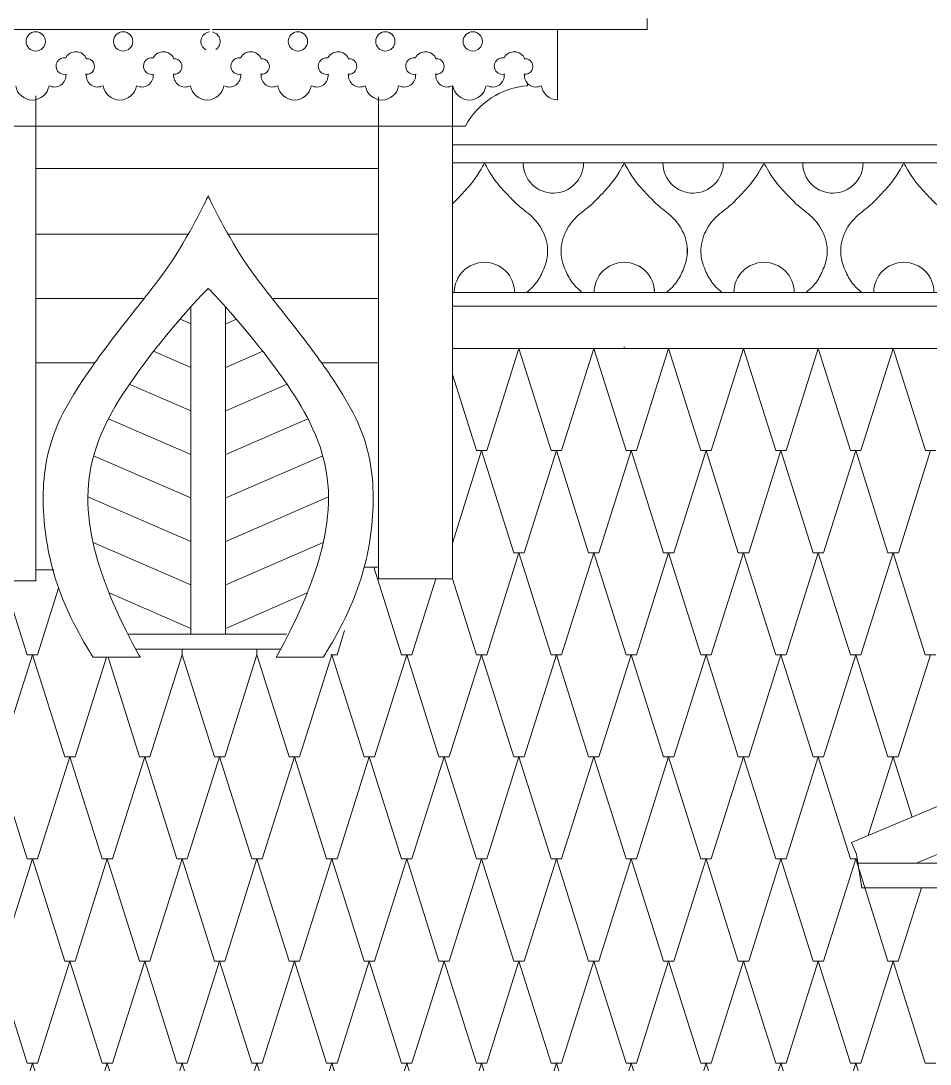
# Model space of a CAD drawing. Header units: millimetres. Extents: x 2399 to 111977, y 1313 to 59551.
# Drawn here: x 90198 to 92001, y 39807 to 41878 of the extents above; entities that cross this region are included whole.
import ezdxf

# ---------------------------------------------------------------- set-up
doc = ezdxf.new("R2010")
doc.units = ezdxf.units.MM
doc.layers.add('hatch1', color=7, linetype='Continuous', lineweight=20, true_color=0x6a6a6a)
doc.layers.add('main line', color=7, linetype='Continuous', lineweight=13)

msp = doc.modelspace()

# ---------------------------------------------------------------- linework, layer by layer
at = {"layer": 'hatch1', "color": 251, "linetype": 'Continuous', "lineweight": 20, "true_color": 0x6a6a6a}
for p, q in [((91185.6791, 41227.5354), (91121.731, 41024.8857)), ((91185.6791, 41227.5354), (91249.6273, 41024.8857)), ((91334.1667, 41227.5354), (91270.2186, 41024.8857)), ((91334.1667, 41227.5354), (91398.1148, 41024.8857)), ((91482.6543, 41227.5354), (91418.7062, 41024.8857)), ((91482.6543, 41227.5354), (91546.6024, 41024.8857)), ((91631.1419, 41227.5354), (91567.1938, 41024.8857)), ((91631.1419, 41227.5354), (91695.09, 41024.8857)), ((91779.6295, 41227.5354), (91715.6813, 41024.8857)), ((91779.6295, 41227.5354), (91843.5776, 41024.8857)), ((91928.1171, 41227.5354), (91864.1689, 41024.8857)), ((91928.1171, 41227.5354), (91992.0652, 41024.8857)), ((91053.5277, 41175.7666), (91101.1397, 41024.8857)), ((91111.4353, 41024.8857), (91053.5277, 40841.3782)), ((91101.1397, 41024.8857), (91121.731, 41024.8857)), ((91111.4353, 41024.8857), (91175.3835, 40822.236)), ((91259.9229, 41024.8857), (91195.9748, 40822.236)), ((91249.6273, 41024.8857), (91270.2186, 41024.8857)), ((91259.9229, 41024.8857), (91323.8711, 40822.236)), ((91408.4105, 41024.8857), (91344.4624, 40822.236)), ((91398.1148, 41024.8857), (91418.7062, 41024.8857)), ((91408.4105, 41024.8857), (91472.3586, 40822.236)), ((91556.8981, 41024.8857), (91492.95, 40822.236)), ((91546.6024, 41024.8857), (91567.1938, 41024.8857)), ((91556.8981, 41024.8857), (91620.8462, 40822.236)), ((91705.3857, 41024.8857), (91641.4376, 40822.236)), ((91695.09, 41024.8857), (91715.6813, 41024.8857)), ((91705.3857, 41024.8857), (91769.3338, 40822.236)), ((91853.8733, 41024.8857), (91789.9251, 40822.236)), ((91843.5776, 41024.8857), (91864.1689, 41024.8857)), ((91853.8733, 41024.8857), (91917.8214, 40822.236)), ((92002.3609, 41024.8857), (91938.4127, 40822.236)), ((91992.0652, 41024.8857), (92012.6565, 41024.8857)), ((91185.6791, 40822.236), (91121.731, 40619.5863)), ((91175.3835, 40822.236), (91195.9748, 40822.236)), ((91185.6791, 40822.236), (91249.6273, 40619.5863)), ((91334.1667, 40822.236), (91270.2186, 40619.5863)), ((91323.8711, 40822.236), (91344.4624, 40822.236)), ((91334.1667, 40822.236), (91398.1148, 40619.5863)), ((91482.6543, 40822.236), (91418.7062, 40619.5863)), ((91472.3586, 40822.236), (91492.95, 40822.236)), ((91482.6543, 40822.236), (91546.6024, 40619.5863)), ((91631.1419, 40822.236), (91567.1938, 40619.5863)), ((91620.8462, 40822.236), (91641.4376, 40822.236)), ((91631.1419, 40822.236), (91695.09, 40619.5863)), ((91779.6295, 40822.236), (91715.6813, 40619.5863)), ((91769.3338, 40822.236), (91789.9251, 40822.236)), ((91779.5168, 40822.236), (91843.4649, 40619.5863)), ((91928.0043, 40822.236), (91864.0562, 40619.5863)), ((91917.8214, 40822.236), (91938.4127, 40822.236)), ((91927.8916, 40822.236), (91991.8398, 40619.5863)), ((90897.7643, 40793.524), (90952.6521, 40619.5863)), ((91020.8554, 40770.4672), (90973.2434, 40619.5863)), ((91053.5277, 40770.4672), (91101.1397, 40619.5863)), ((90163.8498, 40766.5134), (90210.2141, 40619.5863)), ((90272.4525, 40751.5644), (90230.8055, 40619.5863)), ((90839.8852, 40667.5309), (90824.7558, 40619.5863)), ((90517.485, 40619.5863), (90517.485, 40630.9909)), ((90665.9726, 40619.5863), (90665.9726, 40630.9909)), ((90220.5098, 40619.5863), (90156.5617, 40416.9366)), ((90210.2141, 40619.5863), (90230.8055, 40619.5863)), ((90220.5098, 40619.5863), (90284.4579, 40416.9366)), ((90367.507, 40614.8634), (90305.0493, 40416.9366)), ((90370.4878, 40614.8634), (90432.9455, 40416.9366)), ((90517.485, 40619.5863), (90453.5369, 40416.9366)), ((90517.485, 40619.5863), (90581.4331, 40416.9366)), ((90665.9726, 40619.5863), (90602.0244, 40416.9366)), ((90665.9726, 40619.5863), (90729.9207, 40416.9366)), ((90814.4602, 40619.5863), (90750.512, 40416.9366)), ((90812.1844, 40619.5863), (90824.7558, 40619.5863)), ((90814.4602, 40619.5863), (90878.4083, 40416.9366)), ((90962.9477, 40619.5863), (90898.9996, 40416.9366)), ((90952.6521, 40619.5863), (90973.2434, 40619.5863)), ((90962.9477, 40619.5863), (91026.8959, 40416.9366)), ((91111.4353, 40619.5863), (91047.4872, 40416.9366)), ((91101.1397, 40619.5863), (91121.731, 40619.5863)), ((91111.4353, 40619.5863), (91175.3835, 40416.9366)), ((91259.9229, 40619.5863), (91195.9748, 40416.9366)), ((91249.6273, 40619.5863), (91270.2186, 40619.5863)), ((91259.9229, 40619.5863), (91323.8711, 40416.9366)), ((91408.4105, 40619.5863), (91344.4624, 40416.9366)), ((91398.1148, 40619.5863), (91418.7062, 40619.5863)), ((91408.4105, 40619.5863), (91472.3586, 40416.9366)), ((91556.8981, 40619.5863), (91492.95, 40416.9366)), ((91546.6024, 40619.5863), (91567.1938, 40619.5863)), ((91556.8981, 40619.5863), (91620.8462, 40416.9366)), ((91705.3857, 40619.5863), (91641.4376, 40416.9366)), ((91695.09, 40619.5863), (91715.6813, 40619.5863)), ((91705.3857, 40619.5863), (91769.3338, 40416.9366)), ((91853.8733, 40619.5863), (91789.9251, 40416.9366)), ((91843.4649, 40619.5863), (91864.0562, 40619.5863)), ((91853.7606, 40619.5863), (91917.7087, 40416.9366)), ((92002.2481, 40619.5863), (91938.3, 40416.9366)), ((91991.8398, 40619.5863), (92012.4311, 40619.5863)), ((90146.266, 40416.9366), (90210.2141, 40214.2869)), ((90294.7536, 40416.9366), (90230.8055, 40214.2869)), ((90284.4579, 40416.9366), (90305.0493, 40416.9366)), ((90294.7536, 40416.9366), (90358.7017, 40214.2869)), ((90443.2412, 40416.9366), (90379.2931, 40214.2869)), ((90432.9455, 40416.9366), (90453.5369, 40416.9366)), ((90443.2412, 40416.9366), (90507.1893, 40214.2869)), ((90591.7288, 40416.9366), (90527.7806, 40214.2869)), ((90581.4331, 40416.9366), (90602.0244, 40416.9366)), ((90591.7288, 40416.9366), (90655.6769, 40214.2869)), ((90740.2164, 40416.9366), (90676.2682, 40214.2869)), ((90729.9207, 40416.9366), (90750.512, 40416.9366)), ((90740.2164, 40416.9366), (90804.1645, 40214.2869)), ((90888.704, 40416.9366), (90824.7558, 40214.2869)), ((90878.4083, 40416.9366), (90898.9996, 40416.9366)), ((90888.704, 40416.9366), (90952.6521, 40214.2869)), ((91037.1915, 40416.9366), (90973.2434, 40214.2869)), ((91026.8959, 40416.9366), (91047.4872, 40416.9366)), ((91037.1915, 40416.9366), (91101.1397, 40214.2869)), ((91185.6791, 40416.9366), (91121.731, 40214.2869)), ((91175.3835, 40416.9366), (91195.9748, 40416.9366)), ((91185.6791, 40416.9366), (91249.6273, 40214.2869)), ((91334.1667, 40416.9366), (91270.2186, 40214.2869)), ((91323.8711, 40416.9366), (91344.4624, 40416.9366)), ((91334.1667, 40416.9366), (91398.1148, 40214.2869)), ((91482.6543, 40416.9366), (91418.7062, 40214.2869)), ((91472.3586, 40416.9366), (91492.95, 40416.9366)), ((91482.6543, 40416.9366), (91546.6024, 40214.2869)), ((91631.1419, 40416.9366), (91567.1938, 40214.2869)), ((91620.8462, 40416.9366), (91641.4376, 40416.9366)), ((91631.1419, 40416.9366), (91695.09, 40214.2869)), ((91779.6295, 40416.9366), (91715.6813, 40214.2869)), ((91769.3338, 40416.9366), (91789.9251, 40416.9366)), ((91779.5168, 40416.9366), (91843.4649, 40214.2869)), ((91928.0043, 40416.9366), (91878.6759, 40260.6162)), ((91917.7087, 40416.9366), (91938.3, 40416.9366)), ((91927.8916, 40416.9366), (91965.6613, 40297.2457)), ((90220.5098, 40214.2869), (90156.5617, 40011.6372)), ((90210.2141, 40214.2869), (90230.8055, 40214.2869)), ((90220.5098, 40214.2869), (90284.4579, 40011.6372)), ((90368.9974, 40214.2869), (90305.0493, 40011.6372)), ((90358.7017, 40214.2869), (90379.2931, 40214.2869)), ((90368.9974, 40214.2869), (90432.9455, 40011.6372)), ((90517.485, 40214.2869), (90453.5369, 40011.6372)), ((90507.1893, 40214.2869), (90527.7806, 40214.2869)), ((90517.485, 40214.2869), (90581.4331, 40011.6372)), ((90665.9726, 40214.2869), (90602.0244, 40011.6372)), ((90655.6769, 40214.2869), (90676.2682, 40214.2869)), ((90665.9726, 40214.2869), (90729.9207, 40011.6372)), ((90814.4602, 40214.2869), (90750.512, 40011.6372)), ((90804.1645, 40214.2869), (90824.7558, 40214.2869)), ((90814.4602, 40214.2869), (90878.4083, 40011.6372)), ((90962.9477, 40214.2869), (90898.9996, 40011.6372)), ((90952.6521, 40214.2869), (90973.2434, 40214.2869)), ((90962.9477, 40214.2869), (91026.8959, 40011.6372)), ((91111.4353, 40214.2869), (91047.4872, 40011.6372)), ((91101.1397, 40214.2869), (91121.731, 40214.2869)), ((91111.4353, 40214.2869), (91175.3835, 40011.6372)), ((91259.9229, 40214.2869), (91195.9748, 40011.6372)), ((91249.6273, 40214.2869), (91270.2186, 40214.2869)), ((91259.9229, 40214.2869), (91323.8711, 40011.6372)), ((91408.4105, 40214.2869), (91344.4624, 40011.6372)), ((91398.1148, 40214.2869), (91418.7062, 40214.2869)), ((91408.4105, 40214.2869), (91472.3586, 40011.6372)), ((91556.8981, 40214.2869), (91492.95, 40011.6372)), ((91546.6024, 40214.2869), (91567.1938, 40214.2869)), ((91556.8981, 40214.2869), (91620.8462, 40011.6372)), ((91705.3857, 40214.2869), (91641.4376, 40011.6372)), ((91695.09, 40214.2869), (91715.6813, 40214.2869)), ((91705.3857, 40214.2869), (91769.3338, 40011.6372)), ((91853.8733, 40214.2869), (91789.9251, 40011.6372)), ((91843.4649, 40214.2869), (91856.8472, 40214.2869)), ((91853.7606, 40214.2869), (91917.7087, 40011.6372)), ((91984.1073, 40156.7992), (91938.3, 40011.6372)), ((90146.266, 40011.6372), (90210.2141, 39808.9875)), ((90294.7536, 40011.6372), (90230.8055, 39808.9875)), ((90284.4579, 40011.6372), (90305.0493, 40011.6372)), ((90294.7536, 40011.6372), (90358.7017, 39808.9875)), ((90443.2412, 40011.6372), (90379.2931, 39808.9875)), ((90432.9455, 40011.6372), (90453.5369, 40011.6372)), ((90443.2412, 40011.6372), (90507.1893, 39808.9875)), ((90591.7288, 40011.6372), (90527.7806, 39808.9875)), ((90581.4331, 40011.6372), (90602.0244, 40011.6372)), ((90591.7288, 40011.6372), (90655.6769, 39808.9875)), ((90740.2164, 40011.6372), (90676.2682, 39808.9875)), ((90729.9207, 40011.6372), (90750.512, 40011.6372)), ((90740.2164, 40011.6372), (90804.1645, 39808.9875)), ((90888.704, 40011.6372), (90824.7558, 39808.9875)), ((90878.4083, 40011.6372), (90898.9996, 40011.6372)), ((90888.704, 40011.6372), (90952.6521, 39808.9875)), ((91037.1915, 40011.6372), (90973.2434, 39808.9875)), ((91026.8959, 40011.6372), (91047.4872, 40011.6372)), ((91037.1915, 40011.6372), (91101.1397, 39808.9875)), ((91185.6791, 40011.6372), (91121.731, 39808.9875)), ((91175.3835, 40011.6372), (91195.9748, 40011.6372)), ((91185.6791, 40011.6372), (91249.6273, 39808.9875)), ((91334.1667, 40011.6372), (91270.2186, 39808.9875)), ((91323.8711, 40011.6372), (91344.4624, 40011.6372)), ((91334.1667, 40011.6372), (91398.1148, 39808.9875)), ((91482.6543, 40011.6372), (91418.7062, 39808.9875)), ((91472.3586, 40011.6372), (91492.95, 40011.6372)), ((91482.6543, 40011.6372), (91546.6024, 39808.9875)), ((91631.1419, 40011.6372), (91567.1938, 39808.9875)), ((91620.8462, 40011.6372), (91641.4376, 40011.6372)), ((91631.1419, 40011.6372), (91695.09, 39808.9875)), ((91779.6295, 40011.6372), (91715.6813, 39808.9875)), ((91769.3338, 40011.6372), (91789.9251, 40011.6372)), ((91779.5168, 40011.6372), (91843.4649, 39808.9875)), ((91928.0043, 40011.6372), (91864.0562, 39808.9875)), ((91917.7087, 40011.6372), (91938.3, 40011.6372)), ((91927.8916, 40011.6372), (91991.8398, 39808.9875)), ((90220.5098, 39808.9875), (90156.5617, 39606.3378)), ((90210.2141, 39808.9875), (90230.8055, 39808.9875)), ((90220.5098, 39808.9875), (90284.4579, 39606.3378)), ((90368.9974, 39808.9875), (90305.0493, 39606.3378)), ((90358.7017, 39808.9875), (90379.2931, 39808.9875)), ((90368.9974, 39808.9875), (90432.9455, 39606.3378)), ((90517.485, 39808.9875), (90453.5369, 39606.3378)), ((90507.1893, 39808.9875), (90527.7806, 39808.9875)), ((90517.485, 39808.9875), (90581.4331, 39606.3378)), ((90665.9726, 39808.9875), (90602.0244, 39606.3378)), ((90655.6769, 39808.9875), (90676.2682, 39808.9875)), ((90665.9726, 39808.9875), (90729.9207, 39606.3378)), ((90814.4602, 39808.9875), (90750.512, 39606.3378)), ((90804.1645, 39808.9875), (90824.7558, 39808.9875)), ((90814.4602, 39808.9875), (90878.4083, 39606.3378)), ((90962.9477, 39808.9875), (90898.9996, 39606.3378)), ((90952.6521, 39808.9875), (90973.2434, 39808.9875)), ((90962.9477, 39808.9875), (91026.8959, 39606.3378)), ((91111.4353, 39808.9875), (91047.4872, 39606.3378)), ((91101.1397, 39808.9875), (91121.731, 39808.9875)), ((91111.4353, 39808.9875), (91175.3835, 39606.3378)), ((91259.9229, 39808.9875), (91195.9748, 39606.3378)), ((91249.6273, 39808.9875), (91270.2186, 39808.9875)), ((91259.9229, 39808.9875), (91323.8711, 39606.3378)), ((91408.4105, 39808.9875), (91344.4624, 39606.3378)), ((91398.1148, 39808.9875), (91418.7062, 39808.9875)), ((91408.4105, 39808.9875), (91472.3586, 39606.3378)), ((91556.8981, 39808.9875), (91492.95, 39606.3378)), ((91546.6024, 39808.9875), (91567.1938, 39808.9875)), ((91556.8981, 39808.9875), (91620.8462, 39606.3378)), ((91705.3857, 39808.9875), (91641.4376, 39606.3378)), ((91695.09, 39808.9875), (91715.6813, 39808.9875)), ((91705.3857, 39808.9875), (91769.3338, 39606.3378)), ((91853.8733, 39808.9875), (91789.9251, 39606.3378)), ((91843.4649, 39808.9875), (91864.0562, 39808.9875)), ((91853.8733, 39808.9875), (91917.8214, 39606.3378)), ((91991.8398, 39808.9875), (92012.4311, 39808.9875))]:
    msp.add_line(p, q, dxfattribs=at)
at = {"layer": 'main line', "color": 7, "linetype": 'Continuous', "lineweight": 13}
for p, q in [((91440.1457, 41860.7736), (91440.1457, 41882.6602)), ((90572.2951, 41860.7736), (89695.2237, 41860.7736)), ((91440.1457, 41860.7736), (90576.9501, 41860.7736)), ((91261.8882, 41720.6964), (91261.8882, 41860.9263)), ((91053.5277, 41748.6867), (91053.5277, 40770.4672)), ((91202.5972, 41748.873), (91202.5972, 41753.8744)), ((90227.0766, 40766.5134), (90227.0766, 41728.6658)), ((90906.832, 41726.7348), (90906.832, 40770.4672)), ((91079.6271, 41668.8278), (90058.6653, 41668.8278)), ((92299.6312, 41631.5933), (91053.5277, 41631.5933)), ((90607.9791, 41584.4298), (90227.0766, 41584.4298)), ((90906.832, 41584.4298), (90607.9791, 41584.4298)), ((92299.6312, 41595.7739), (91053.5277, 41595.7739)), ((90529.7038, 41454.3345), (90227.0766, 41454.3345)), ((90906.832, 41454.3345), (90608.5886, 41454.3345)), ((91242.2353, 41412.8557), (91242.2353, 41428.1147)), ((91519.5879, 41412.8557), (91519.5879, 41428.1147)), ((91796.9404, 41412.8557), (91796.9404, 41428.1147)), ((91053.5277, 41338.6781), (92299.6312, 41338.6781)), ((91454.4018, 41345.1589), (91454.4018, 41338.6781)), ((90442.0765, 41326.6191), (90227.0766, 41326.6191)), ((90534.3997, 41309.4802), (90534.3997, 40662.0073)), ((90603.3261, 41310.1131), (90603.3261, 40659.5338)), ((90906.832, 41326.6191), (90696.2159, 41326.6191)), ((91053.5277, 41311.2743), (92299.6312, 41311.2743)), ((91469.5642, 41311.2743), (91480.2251, 41311.2743)), ((90534.3997, 41276.2518), (90513.2594, 41285.4408)), ((90603.8927, 41276.2518), (90625.033, 41285.4408)), ((92299.6312, 41227.5354), (91053.5277, 41227.5354)), ((91394.297, 41227.5354), (91273.9383, 41227.5354)), ((91394.297, 41227.5354), (91394.297, 41231.0446)), ((90534.3997, 41189.916), (90460.8426, 41221.8888)), ((90603.8927, 41189.916), (90677.4498, 41221.8888)), ((90344.1246, 41198.9037), (90227.0766, 41198.9037)), ((90906.832, 41198.9037), (90794.1678, 41198.9037)), ((90534.3997, 41103.5803), (90412.6605, 41156.4962)), ((90603.8927, 41103.5803), (90725.632, 41156.4962)), ((90534.3997, 41017.2445), (90371.2451, 41088.1622)), ((90603.8927, 41017.2445), (90767.0473, 41088.1622)), ((90534.3997, 40930.9088), (90341.754, 41014.6452)), ((90603.8927, 40930.9088), (90796.5384, 41014.6452)), ((93624.0392, 40995.5874), (91845.6168, 40246.6951)), ((93723.3373, 40938.2344), (91973.5132, 40205.924)), ((90534.3997, 40844.573), (90330.4062, 40933.242)), ((90603.8927, 40844.573), (90807.8862, 40933.242)), ((90534.3997, 40758.2372), (90340.7141, 40842.4257)), ((90603.8927, 40758.2372), (90797.5783, 40842.4257)), ((90878.7412, 40793.524), (90906.832, 40793.524)), ((90227.0766, 40788.0679), (90262.953, 40788.0679)), ((91053.5277, 40770.4672), (90906.832, 40770.4672)), ((90227.0766, 40766.5134), (90084.8209, 40766.5134)), ((90534.3997, 40671.9015), (90372.5686, 40742.2439)), ((90603.8927, 40671.9015), (90765.7238, 40742.2439)), ((90409.8252, 40660.5148), (90724.7022, 40660.5148)), ((90712.9237, 40630.9909), (90425.3687, 40630.9909)), ((90434.4403, 40614.8634), (90340.8747, 40614.8634)), ((90797.4177, 40614.8634), (90703.8521, 40614.8634)), ((91845.6168, 40246.6951), (91855.3264, 40223.6373)), ((91855.3264, 40223.6373), (91866.1977, 40156.7992)), ((91858.2075, 40205.924), (95122.8179, 40205.924)), ((91865.11, 40156.7992), (95084.0761, 40156.7992))]:
    msp.add_line(p, q, dxfattribs=at)
at = {"layer": 'main line', "color": 7, "linetype": 'Continuous', "lineweight": 13, "flags": 128}
for points in [[(90287.9642, 41771.8446, -1.219803903), (90286.5338, 41804.5265, -0.63216014), (90327.4978, 41802.5283, -1.067465283), (90327.263, 41771.8446, 0.60309642), (90360.6548, 41749.0784)], [(90287.9642, 41771.8446, -1.219803903), (90286.5338, 41804.5265, -0.63216014), (90327.4978, 41802.5283, -1.067465283), (90327.263, 41771.8446, 0.60309642), (90360.6548, 41749.0784)], [(90287.9642, 41771.8446, -1.219803903), (90286.5338, 41804.5265, -0.63216014), (90327.4978, 41802.5283, -1.067465283), (90327.263, 41771.8446, 0.60309642), (90360.6548, 41749.0784)], [(90287.9642, 41771.8446, -1.219803903), (90286.5338, 41804.5265, -0.63216014), (90327.4978, 41802.5283, -1.067465283), (90327.263, 41771.8446, 0.60309642), (90360.6548, 41749.0784)], [(90287.9642, 41771.8446, -1.219803903), (90286.5338, 41804.5265, -0.63216014), (90327.4978, 41802.5283, -1.067465283), (90327.263, 41771.8446, 0.60309642), (90360.6548, 41749.0784)], [(90287.9642, 41771.8446, -1.219803903), (90286.5338, 41804.5265, -0.63216014), (90327.4978, 41802.5283, -1.067465283), (90327.263, 41771.8446, 0.60309642), (90360.6548, 41749.0784)], [(90461.3762, 41771.8446, -1.219803903), (90459.9457, 41804.5265, -0.63216014), (90500.9098, 41802.5283, -1.067465283), (90500.675, 41771.8446, 0.60309642), (90534.0668, 41749.0784)], [(90461.3762, 41771.8446, -1.219803903), (90459.9457, 41804.5265, -0.63216014), (90500.9098, 41802.5283, -1.067465283), (90500.675, 41771.8446, 0.60309642), (90534.0668, 41749.0784)], [(90461.3762, 41771.8446, -1.219803903), (90459.9457, 41804.5265, -0.63216014), (90500.9098, 41802.5283, -1.067465283), (90500.675, 41771.8446, 0.60309642), (90534.0668, 41749.0784)], [(90461.3762, 41771.8446, -1.219803903), (90459.9457, 41804.5265, -0.63216014), (90500.9098, 41802.5283, -1.067465283), (90500.675, 41771.8446, 0.60309642), (90534.0668, 41749.0784)], [(90461.3762, 41771.8446, -1.219803903), (90459.9457, 41804.5265, -0.63216014), (90500.9098, 41802.5283, -1.067465283), (90500.675, 41771.8446, 0.60309642), (90534.0668, 41749.0784)], [(90461.3762, 41771.8446, -1.219803903), (90459.9457, 41804.5265, -0.63216014), (90500.9098, 41802.5283, -1.067465283), (90500.675, 41771.8446, 0.60309642), (90534.0668, 41749.0784)], [(90634.7882, 41771.8446, -1.219803903), (90633.3577, 41804.5265, -0.63216014), (90674.3217, 41802.5283, -1.067465283), (90674.087, 41771.8446, 0.60309642), (90707.4787, 41749.0784)], [(90634.7882, 41771.8446, -1.219803903), (90633.3577, 41804.5265, -0.63216014), (90674.3217, 41802.5283, -1.067465283), (90674.087, 41771.8446, 0.60309642), (90707.4787, 41749.0784)], [(90634.7882, 41771.8446, -1.219803903), (90633.3577, 41804.5265, -0.63216014), (90674.3217, 41802.5283, -1.067465283), (90674.087, 41771.8446, 0.60309642), (90707.4787, 41749.0784)], [(90634.7882, 41771.8446, -1.219803903), (90633.3577, 41804.5265, -0.63216014), (90674.3217, 41802.5283, -1.067465283), (90674.087, 41771.8446, 0.60309642), (90707.4787, 41749.0784)], [(90634.7882, 41771.8446, -1.219803903), (90633.3577, 41804.5265, -0.63216014), (90674.3217, 41802.5283, -1.067465283), (90674.087, 41771.8446, 0.60309642), (90707.4787, 41749.0784)], [(90634.7882, 41771.8446, -1.219803903), (90633.3577, 41804.5265, -0.63216014), (90674.3217, 41802.5283, -1.067465283), (90674.087, 41771.8446, 0.60309642), (90707.4787, 41749.0784)], [(90808.2001, 41771.8446, -1.219803903), (90806.7697, 41804.5265, -0.63216014), (90847.7337, 41802.5283, -1.067465283), (90847.4989, 41771.8446, 0.60309642), (90880.8907, 41749.0784)], [(90808.2001, 41771.8446, -1.219803903), (90806.7697, 41804.5265, -0.63216014), (90847.7337, 41802.5283, -1.067465283), (90847.4989, 41771.8446, 0.60309642), (90880.8907, 41749.0784)], [(90808.2001, 41771.8446, -1.219803903), (90806.7697, 41804.5265, -0.63216014), (90847.7337, 41802.5283, -1.067465283), (90847.4989, 41771.8446, 0.60309642), (90880.8907, 41749.0784)], [(90808.2001, 41771.8446, -1.219803903), (90806.7697, 41804.5265, -0.63216014), (90847.7337, 41802.5283, -1.067465283), (90847.4989, 41771.8446, 0.60309642), (90880.8907, 41749.0784)], [(90808.2001, 41771.8446, -1.219803903), (90806.7697, 41804.5265, -0.63216014), (90847.7337, 41802.5283, -1.067465283), (90847.4989, 41771.8446, 0.60309642), (90880.8907, 41749.0784)], [(90808.2001, 41771.8446, -1.219803903), (90806.7697, 41804.5265, -0.63216014), (90847.7337, 41802.5283, -1.067465283), (90847.4989, 41771.8446, 0.60309642), (90880.8907, 41749.0784)], [(90981.6121, 41771.8446, -1.219803903), (90980.1816, 41804.5265, -0.63216014), (91021.1457, 41802.5283, -1.067465283), (91020.9109, 41771.8446, 0.60309642), (91054.3027, 41749.0784)], [(90981.6121, 41771.8446, -1.219803903), (90980.1816, 41804.5265, -0.63216014), (91021.1457, 41802.5283, -1.067465283), (91020.9109, 41771.8446, 0.60309642), (91054.3027, 41749.0784)], [(90981.6121, 41771.8446, -1.219803903), (90980.1816, 41804.5265, -0.63216014), (91021.1457, 41802.5283, -1.067465283), (91020.9109, 41771.8446, 0.60309642), (91054.3027, 41749.0784)], [(90981.6121, 41771.8446, -1.219803903), (90980.1816, 41804.5265, -0.63216014), (91021.1457, 41802.5283, -1.067465283), (91020.9109, 41771.8446, 0.60309642), (91054.3027, 41749.0784)], [(90981.6121, 41771.8446, -1.219803903), (90980.1816, 41804.5265, -0.63216014), (91021.1457, 41802.5283, -1.067465283), (91020.9109, 41771.8446, 0.60309642), (91054.3027, 41749.0784)], [(90981.6121, 41771.8446, -1.219803903), (90980.1816, 41804.5265, -0.63216014), (91021.1457, 41802.5283, -1.067465283), (91020.9109, 41771.8446, 0.60309642), (91054.3027, 41749.0784)], [(91157.4788, 41771.8446, -1.219803903), (91156.0483, 41804.5265, -0.63216014), (91197.0124, 41802.5283, -1.067465283), (91196.7776, 41771.8446, 0.60309642), (91230.1694, 41749.0784)], [(91157.4788, 41771.8446, -1.219803903), (91156.0483, 41804.5265, -0.63216014), (91197.0124, 41802.5283, -1.067465283), (91196.7776, 41771.8446, 0.60309642), (91230.1694, 41749.0784)], [(91157.4788, 41771.8446, -1.219803903), (91156.0483, 41804.5265, -0.63216014), (91197.0124, 41802.5283, -1.067465283), (91196.7776, 41771.8446, 0.60309642), (91230.1694, 41749.0784)], [(91157.4788, 41771.8446, -1.219803903), (91156.0483, 41804.5265, -0.63216014), (91197.0124, 41802.5283, -1.067465283), (91196.7776, 41771.8446, 0.60309642), (91230.1694, 41749.0784)], [(91157.4788, 41771.8446, -1.219803903), (91156.0483, 41804.5265, -0.63216014), (91197.0124, 41802.5283, -1.067465283), (91196.7776, 41771.8446, 0.60309642), (91230.1694, 41749.0784)], [(91157.4788, 41771.8446, -1.219803903), (91156.0483, 41804.5265, -0.63216014), (91197.0124, 41802.5283, -1.067465283), (91196.7776, 41771.8446, 0.60309642), (91230.1694, 41749.0784)], [(90286.7665, 41771.8446, -0.60309642), (90253.3748, 41749.0784)], [(90286.7665, 41771.8446, -0.60309642), (90253.3748, 41749.0784)], [(90286.7665, 41771.8446, -0.60309642), (90253.3748, 41749.0784)], [(90286.7665, 41771.8446, -0.60309642), (90253.3748, 41749.0784)], [(90286.7665, 41771.8446, -0.60309642), (90253.3748, 41749.0784)], [(90286.7665, 41771.8446, -0.60309642), (90253.3748, 41749.0784)], [(90326.0653, 41771.8446, 0.017938026), (90327.2367, 41771.6007)], [(90326.0653, 41771.8446, 0.017938026), (90327.2367, 41771.6007)], [(90326.0653, 41771.8446, 0.017938026), (90327.2367, 41771.6007)], [(90326.0653, 41771.8446, 0.017938026), (90327.2367, 41771.6007)], [(90326.0653, 41771.8446, 0.017938026), (90327.2367, 41771.6007)], [(90326.0653, 41771.8446, 0.017938026), (90327.2367, 41771.6007)], [(90460.1785, 41771.8446, -0.60309642), (90426.7867, 41749.0784)], [(90460.1785, 41771.8446, -0.60309642), (90426.7867, 41749.0784)], [(90460.1785, 41771.8446, -0.60309642), (90426.7867, 41749.0784)], [(90460.1785, 41771.8446, -0.60309642), (90426.7867, 41749.0784)], [(90460.1785, 41771.8446, -0.60309642), (90426.7867, 41749.0784)], [(90460.1785, 41771.8446, -0.60309642), (90426.7867, 41749.0784)], [(90499.4773, 41771.8446, 0.017938026), (90500.6487, 41771.6007)], [(90499.4773, 41771.8446, 0.017938026), (90500.6487, 41771.6007)], [(90499.4773, 41771.8446, 0.017938026), (90500.6487, 41771.6007)], [(90499.4773, 41771.8446, 0.017938026), (90500.6487, 41771.6007)], [(90499.4773, 41771.8446, 0.017938026), (90500.6487, 41771.6007)], [(90499.4773, 41771.8446, 0.017938026), (90500.6487, 41771.6007)], [(90633.5904, 41771.8446, -0.60309642), (90600.1987, 41749.0784)], [(90633.5904, 41771.8446, -0.60309642), (90600.1987, 41749.0784)], [(90633.5904, 41771.8446, -0.60309642), (90600.1987, 41749.0784)], [(90633.5904, 41771.8446, -0.60309642), (90600.1987, 41749.0784)], [(90633.5904, 41771.8446, -0.60309642), (90600.1987, 41749.0784)], [(90633.5904, 41771.8446, -0.60309642), (90600.1987, 41749.0784)], [(90672.8893, 41771.8446, 0.017938026), (90674.0606, 41771.6007)], [(90672.8893, 41771.8446, 0.017938026), (90674.0606, 41771.6007)], [(90672.8893, 41771.8446, 0.017938026), (90674.0606, 41771.6007)], [(90672.8893, 41771.8446, 0.017938026), (90674.0606, 41771.6007)], [(90672.8893, 41771.8446, 0.017938026), (90674.0606, 41771.6007)], [(90672.8893, 41771.8446, 0.017938026), (90674.0606, 41771.6007)], [(90807.0024, 41771.8446, -0.60309642), (90773.6107, 41749.0784)], [(90807.0024, 41771.8446, -0.60309642), (90773.6107, 41749.0784)], [(90807.0024, 41771.8446, -0.60309642), (90773.6107, 41749.0784)], [(90807.0024, 41771.8446, -0.60309642), (90773.6107, 41749.0784)], [(90807.0024, 41771.8446, -0.60309642), (90773.6107, 41749.0784)], [(90807.0024, 41771.8446, -0.60309642), (90773.6107, 41749.0784)], [(90846.3012, 41771.8446, 0.017938026), (90847.4726, 41771.6007)], [(90846.3012, 41771.8446, 0.017938026), (90847.4726, 41771.6007)], [(90846.3012, 41771.8446, 0.017938026), (90847.4726, 41771.6007)], [(90846.3012, 41771.8446, 0.017938026), (90847.4726, 41771.6007)], [(90846.3012, 41771.8446, 0.017938026), (90847.4726, 41771.6007)], [(90846.3012, 41771.8446, 0.017938026), (90847.4726, 41771.6007)], [(90980.4144, 41771.8446, -0.60309642), (90947.0226, 41749.0784)], [(90980.4144, 41771.8446, -0.60309642), (90947.0226, 41749.0784)], [(90980.4144, 41771.8446, -0.60309642), (90947.0226, 41749.0784)], [(90980.4144, 41771.8446, -0.60309642), (90947.0226, 41749.0784)], [(90980.4144, 41771.8446, -0.60309642), (90947.0226, 41749.0784)], [(90980.4144, 41771.8446, -0.60309642), (90947.0226, 41749.0784)], [(91019.7132, 41771.8446, 0.017938026), (91020.8846, 41771.6007)], [(91019.7132, 41771.8446, 0.017938026), (91020.8846, 41771.6007)], [(91019.7132, 41771.8446, 0.017938026), (91020.8846, 41771.6007)], [(91019.7132, 41771.8446, 0.017938026), (91020.8846, 41771.6007)], [(91019.7132, 41771.8446, 0.017938026), (91020.8846, 41771.6007)], [(91019.7132, 41771.8446, 0.017938026), (91020.8846, 41771.6007)], [(91156.2811, 41771.8446, -0.60309642), (91122.8893, 41749.0784)], [(91156.2811, 41771.8446, -0.60309642), (91122.8893, 41749.0784)], [(91156.2811, 41771.8446, -0.60309642), (91122.8893, 41749.0784)], [(91156.2811, 41771.8446, -0.60309642), (91122.8893, 41749.0784)], [(91156.2811, 41771.8446, -0.60309642), (91122.8893, 41749.0784)], [(91156.2811, 41771.8446, -0.60309642), (91122.8893, 41749.0784)], [(91157.4788, 41771.8446, -0.017938026), (91156.3074, 41771.6007)], [(91195.5799, 41771.8446, 0.017938026), (91196.7513, 41771.6007)], [(91195.5799, 41771.8446, 0.017938026), (91196.7513, 41771.6007)], [(91195.5799, 41771.8446, 0.017938026), (91196.7513, 41771.6007)], [(91195.5799, 41771.8446, 0.017938026), (91196.7513, 41771.6007)], [(91195.5799, 41771.8446, 0.017938026), (91196.7513, 41771.6007)], [(91195.5799, 41771.8446, 0.017938026), (91196.7513, 41771.6007)]]:
    msp.add_lwpolyline(points, format="xyb", dxfattribs=at)
at = {"layer": 'main line', "color": 7, "linetype": 'Continuous', "lineweight": 13}
for centre in [(90226.9775, 41836.9573), (90226.9775, 41836.9573), (90226.9775, 41836.9573), (90226.9775, 41836.9573), (90226.9775, 41836.9573), (90226.9775, 41836.9573), (90400.3895, 41836.9573), (90400.3895, 41836.9573), (90400.3895, 41836.9573), (90400.3895, 41836.9573), (90400.3895, 41836.9573), (90400.3895, 41836.9573), (90747.2134, 41836.9573), (90747.2134, 41836.9573), (90747.2134, 41836.9573), (90747.2134, 41836.9573), (90747.2134, 41836.9573), (90747.2134, 41836.9573), (90920.6254, 41836.9573), (90920.6254, 41836.9573), (90920.6254, 41836.9573), (90920.6254, 41836.9573), (90920.6254, 41836.9573), (90920.6254, 41836.9573), (91094.0374, 41836.9573), (91094.0374, 41836.9573), (91094.0374, 41836.9573), (91094.0374, 41836.9573), (91094.0374, 41836.9573), (91094.0374, 41836.9573)]:
    msp.add_circle(centre, 19.1338, dxfattribs=at)
for centre, radius, start, end in [((90573.8015, 41836.9573), 19.1338, 97.3356794, 240.7549408), ((90573.8015, 41836.9573), 19.1338, 97.3356794, 240.7549408), ((90573.8015, 41836.9573), 19.1338, 97.3356794, 240.7549408), ((90573.8015, 41836.9573), 19.1338, 97.3356794, 240.7549408), ((90573.8015, 41836.9573), 19.1338, 97.3356794, 240.7549408), ((90573.8015, 41836.9573), 19.1338, 97.3356794, 240.7549408), ((90573.8015, 41836.9573), 19.1338, 304.4141149, 77.495265), ((90573.8015, 41836.9573), 19.1338, 304.4141149, 77.495265), ((90573.8015, 41836.9573), 19.1338, 304.4141149, 77.495265), ((90573.8015, 41836.9573), 19.1338, 304.4141149, 77.495265), ((90573.8015, 41836.9573), 19.1338, 304.4141149, 77.495265), ((90573.8015, 41836.9573), 19.1338, 304.4141149, 77.495265), ((90220.3088, 41754.1169), 33.4476, 188.6639434, 351.3360566), ((90393.7208, 41754.1169), 33.4476, 188.6639434, 351.3360566), ((90567.1327, 41754.1169), 33.4476, 188.6639434, 351.3360566), ((90740.5447, 41754.1169), 33.4476, 188.6639434, 351.3360566), ((90913.9567, 41754.1169), 33.4476, 188.6639434, 351.3360566), ((91087.3686, 41754.1169), 33.4476, 188.6639434, 351.3360566), ((91213.8259, 41597.1433), 152.1446, 94.2324514, 151.8903814), ((91263.2353, 41754.1169), 33.4476, 188.6639434, 267.6918043), ((91253.8166, 41595.7739), 59.9168, 180, 270.7373388), ((91253.8166, 41595.7739), 59.9168, 270, 0), ((91531.1691, 41595.7739), 59.9168, 180, 270.7373388), ((91531.1691, 41595.7739), 59.9168, 270, 0), ((91808.5217, 41595.7739), 59.9168, 180, 270.7373388), ((91808.5217, 41595.7739), 59.9168, 270, 0), ((91117.2353, 41338.6781), 59.814, 0, 180), ((91394.5879, 41338.6781), 59.814, 0, 180), ((91671.9404, 41338.6781), 59.814, 0, 180), ((91949.293, 41338.6781), 59.814, 0, 180)]:
    msp.add_arc(centre, radius, start, end, dxfattribs=at)
for points, knots in [([(91053.5277, 41514.4997), (91058.2072, 41518.8394), (91062.6186, 41523.4572), (91066.9994, 41528.1046), (91076.0341, 41537.6892), (91085.2723, 41547.1103), (91093.3062, 41557.5431), (91107.0826, 41575.4334), (91117.2353, 41595.7739), (91117.2353, 41595.7739)], [0, 0, 0, 0, 1, 1, 1, 2, 2, 2, 3, 3, 3, 3]), ([(91200.668, 41338.6781), (91200.668, 41338.6781), (91210.9684, 41346.4598), (91218.8322, 41356.484), (91224.798, 41364.0886), (91229.3847, 41372.6601), (91233.2383, 41381.5381), (91237.5949, 41391.5748), (91241.18, 41401.9734), (91242.2353, 41412.8557), (91243.6464, 41427.4063), (91240.8985, 41442.003), (91235.1174, 41455.4477), (91229.8486, 41467.701), (91222.1125, 41478.7003), (91212.5687, 41488.018), (91203.2298, 41497.1357), (91192.2007, 41504.3289), (91182.5038, 41513.0721), (91177.2384, 41517.8196), (91172.336, 41522.9439), (91167.4713, 41528.1046), (91158.4365, 41537.6892), (91149.1983, 41547.1103), (91141.1645, 41557.5431), (91127.3881, 41575.4334), (91117.2353, 41595.7739), (91117.2353, 41595.7739)], [0, 0, 0, 0, 1, 1, 1, 2, 2, 2, 3, 3, 3, 4, 4, 4, 5, 5, 5, 6, 6, 6, 7, 7, 7, 8, 8, 8, 9, 9, 9, 9]), ([(91311.1552, 41338.6781), (91311.1552, 41338.6781), (91300.8549, 41346.4598), (91292.991, 41356.484), (91287.0252, 41364.0886), (91282.4385, 41372.6601), (91278.5849, 41381.5381), (91274.2283, 41391.5748), (91270.6432, 41401.9734), (91269.5879, 41412.8557), (91268.1769, 41427.4063), (91270.9247, 41442.003), (91276.7058, 41455.4477), (91281.9746, 41467.701), (91289.7108, 41478.7003), (91299.2545, 41488.018), (91308.5935, 41497.1357), (91319.6225, 41504.3289), (91329.3195, 41513.0721), (91334.5849, 41517.8196), (91339.4873, 41522.9439), (91344.3519, 41528.1046), (91353.3867, 41537.6892), (91362.6249, 41547.1103), (91370.6587, 41557.5431), (91384.4351, 41575.4334), (91394.5879, 41595.7739), (91394.5879, 41595.7739)], [0, 0, 0, 0, 1, 1, 1, 2, 2, 2, 3, 3, 3, 4, 4, 4, 5, 5, 5, 6, 6, 6, 7, 7, 7, 8, 8, 8, 9, 9, 9, 9]), ([(91478.0206, 41338.6781), (91478.0206, 41338.6781), (91488.3209, 41346.4598), (91496.1848, 41356.484), (91502.1506, 41364.0886), (91506.7373, 41372.6601), (91510.5909, 41381.5381), (91514.9475, 41391.5748), (91518.5326, 41401.9734), (91519.5879, 41412.8557), (91520.9989, 41427.4063), (91518.2511, 41442.003), (91512.4699, 41455.4477), (91507.2011, 41467.701), (91499.465, 41478.7003), (91489.9213, 41488.018), (91480.5823, 41497.1357), (91469.5533, 41504.3289), (91459.8563, 41513.0721), (91454.5909, 41517.8196), (91449.6885, 41522.9439), (91444.8239, 41528.1046), (91435.7891, 41537.6892), (91426.5509, 41547.1103), (91418.5171, 41557.5431), (91404.7407, 41575.4334), (91394.5879, 41595.7739), (91394.5879, 41595.7739)], [0, 0, 0, 0, 1, 1, 1, 2, 2, 2, 3, 3, 3, 4, 4, 4, 5, 5, 5, 6, 6, 6, 7, 7, 7, 8, 8, 8, 9, 9, 9, 9]), ([(91588.5078, 41338.6781), (91588.5078, 41338.6781), (91578.2074, 41346.4598), (91570.3436, 41356.484), (91564.3778, 41364.0886), (91559.791, 41372.6601), (91555.9374, 41381.5381), (91551.5808, 41391.5748), (91547.9957, 41401.9734), (91546.9404, 41412.8557), (91545.5294, 41427.4063), (91548.2773, 41442.003), (91554.0584, 41455.4477), (91559.3272, 41467.701), (91567.0633, 41478.7003), (91576.6071, 41488.018), (91585.946, 41497.1357), (91596.9751, 41504.3289), (91606.672, 41513.0721), (91611.9374, 41517.8196), (91616.8398, 41522.9439), (91621.7045, 41528.1046), (91630.7393, 41537.6892), (91639.9774, 41547.1103), (91648.0113, 41557.5431), (91661.7877, 41575.4334), (91671.9404, 41595.7739), (91671.9404, 41595.7739)], [0, 0, 0, 0, 1, 1, 1, 2, 2, 2, 3, 3, 3, 4, 4, 4, 5, 5, 5, 6, 6, 6, 7, 7, 7, 8, 8, 8, 9, 9, 9, 9]), ([(91755.3731, 41338.6781), (91755.3731, 41338.6781), (91765.6735, 41346.4598), (91773.5373, 41356.484), (91779.5031, 41364.0886), (91784.0899, 41372.6601), (91787.9434, 41381.5381), (91792.3, 41391.5748), (91795.8852, 41401.9734), (91796.9404, 41412.8557), (91798.3515, 41427.4063), (91795.6036, 41442.003), (91789.8225, 41455.4477), (91784.5537, 41467.701), (91776.8176, 41478.7003), (91767.2738, 41488.018), (91757.9349, 41497.1357), (91746.9058, 41504.3289), (91737.2089, 41513.0721), (91731.9435, 41517.8196), (91727.0411, 41522.9439), (91722.1764, 41528.1046), (91713.1416, 41537.6892), (91703.9034, 41547.1103), (91695.8696, 41557.5431), (91682.0932, 41575.4334), (91671.9404, 41595.7739), (91671.9404, 41595.7739)], [0, 0, 0, 0, 1, 1, 1, 2, 2, 2, 3, 3, 3, 4, 4, 4, 5, 5, 5, 6, 6, 6, 7, 7, 7, 8, 8, 8, 9, 9, 9, 9]), ([(91865.8603, 41338.6781), (91865.8603, 41338.6781), (91855.56, 41346.4598), (91847.6961, 41356.484), (91841.7303, 41364.0886), (91837.1436, 41372.6601), (91833.29, 41381.5381), (91828.9334, 41391.5748), (91825.3483, 41401.9734), (91824.293, 41412.8557), (91822.882, 41427.4063), (91825.6298, 41442.003), (91831.4109, 41455.4477), (91836.6798, 41467.701), (91844.4159, 41478.7003), (91853.9596, 41488.018), (91863.2986, 41497.1357), (91874.3276, 41504.3289), (91884.0246, 41513.0721), (91889.29, 41517.8196), (91894.1924, 41522.9439), (91899.057, 41528.1046), (91908.0918, 41537.6892), (91917.33, 41547.1103), (91925.3638, 41557.5431), (91939.1402, 41575.4334), (91949.293, 41595.7739), (91949.293, 41595.7739)], [0, 0, 0, 0, 1, 1, 1, 2, 2, 2, 3, 3, 3, 4, 4, 4, 5, 5, 5, 6, 6, 6, 7, 7, 7, 8, 8, 8, 9, 9, 9, 9]), ([(92032.7257, 41338.6781), (92032.7257, 41338.6781), (92043.026, 41346.4598), (92050.8899, 41356.484), (92056.8557, 41364.0886), (92061.4424, 41372.6601), (92065.296, 41381.5381), (92069.6526, 41391.5748), (92073.2377, 41401.9734), (92074.293, 41412.8557), (92075.704, 41427.4063), (92072.9562, 41442.003), (92067.1751, 41455.4477), (92061.9062, 41467.701), (92054.1701, 41478.7003), (92044.6264, 41488.018), (92035.2874, 41497.1357), (92024.2584, 41504.3289), (92014.5614, 41513.0721), (92009.296, 41517.8196), (92004.3936, 41522.9439), (91999.529, 41528.1046), (91990.4942, 41537.6892), (91981.256, 41547.1103), (91973.2222, 41557.5431), (91959.4458, 41575.4334), (91949.293, 41595.7739), (91949.293, 41595.7739)], [0, 0, 0, 0, 1, 1, 1, 2, 2, 2, 3, 3, 3, 4, 4, 4, 5, 5, 5, 6, 6, 6, 7, 7, 7, 8, 8, 8, 9, 9, 9, 9]), ([(90340.8747, 40614.8634), (90340.8747, 40614.8634), (90301.272, 40675.016), (90276.0441, 40741.7588), (90257.3828, 40791.129), (90246.5545, 40843.1093), (90242.9693, 40895.7888), (90239.6387, 40944.7282), (90242.8725, 40993.97), (90257.3444, 41040.7792), (90274.1873, 41095.2577), (90305.4784, 41143.6614), (90338.1877, 41190.4798), (90364.4079, 41228.0102), (90392.6983, 41264.0164), (90421.0046, 41299.9959), (90447.1826, 41333.2702), (90474.1389, 41366.0003), (90497.4439, 41401.3423), (90538.0897, 41462.9818), (90569.1462, 41530.2715), (90569.1462, 41530.2715)], [0, 0, 0, 0, 1, 1, 1, 2, 2, 2, 3, 3, 3, 4, 4, 4, 5, 5, 5, 6, 6, 6, 7, 7, 7, 7]), ([(90797.4177, 40614.8634), (90797.4177, 40614.8634), (90837.0204, 40675.016), (90862.2483, 40741.7588), (90880.9096, 40791.129), (90891.7379, 40843.1093), (90895.3231, 40895.7888), (90898.6537, 40944.7282), (90895.4199, 40993.97), (90880.948, 41040.7792), (90864.1051, 41095.2577), (90832.814, 41143.6614), (90800.1047, 41190.4798), (90773.8845, 41228.0102), (90745.5941, 41264.0164), (90717.2878, 41299.9959), (90691.1098, 41333.2702), (90664.1535, 41366.0003), (90640.8485, 41401.3423), (90600.2027, 41462.9818), (90569.1462, 41530.2715), (90569.1462, 41530.2715)], [0, 0, 0, 0, 1, 1, 1, 2, 2, 2, 3, 3, 3, 4, 4, 4, 5, 5, 5, 6, 6, 6, 7, 7, 7, 7]), ([(90434.4403, 40614.8634), (90434.4403, 40614.8634), (90387.0749, 40695.2171), (90357.5033, 40782.9016), (90335.6281, 40847.7653), (90323.2971, 40916.3168), (90334.7665, 40983.6146), (90346.1632, 41050.4856), (90380.2563, 41110.4485), (90419.3616, 41166.1619), (90486.8886, 41262.3677), (90569.1462, 41347.1064), (90569.1462, 41347.1064)], [0, 0, 0, 0, 1, 1, 1, 2, 2, 2, 3, 3, 3, 4, 4, 4, 4]), ([(90703.8521, 40614.8634), (90703.8521, 40614.8634), (90751.2175, 40695.2171), (90780.7891, 40782.9016), (90802.6643, 40847.7653), (90814.9953, 40916.3168), (90803.5259, 40983.6146), (90792.1292, 41050.4856), (90758.0361, 41110.4485), (90718.9308, 41166.1619), (90651.4038, 41262.3677), (90569.1462, 41347.1064), (90569.1462, 41347.1064)], [0, 0, 0, 0, 1, 1, 1, 2, 2, 2, 3, 3, 3, 4, 4, 4, 4])]:
    msp.add_open_spline(points, degree=3, knots=knots, dxfattribs=at)

doc.saveas('drawing.dxf')
